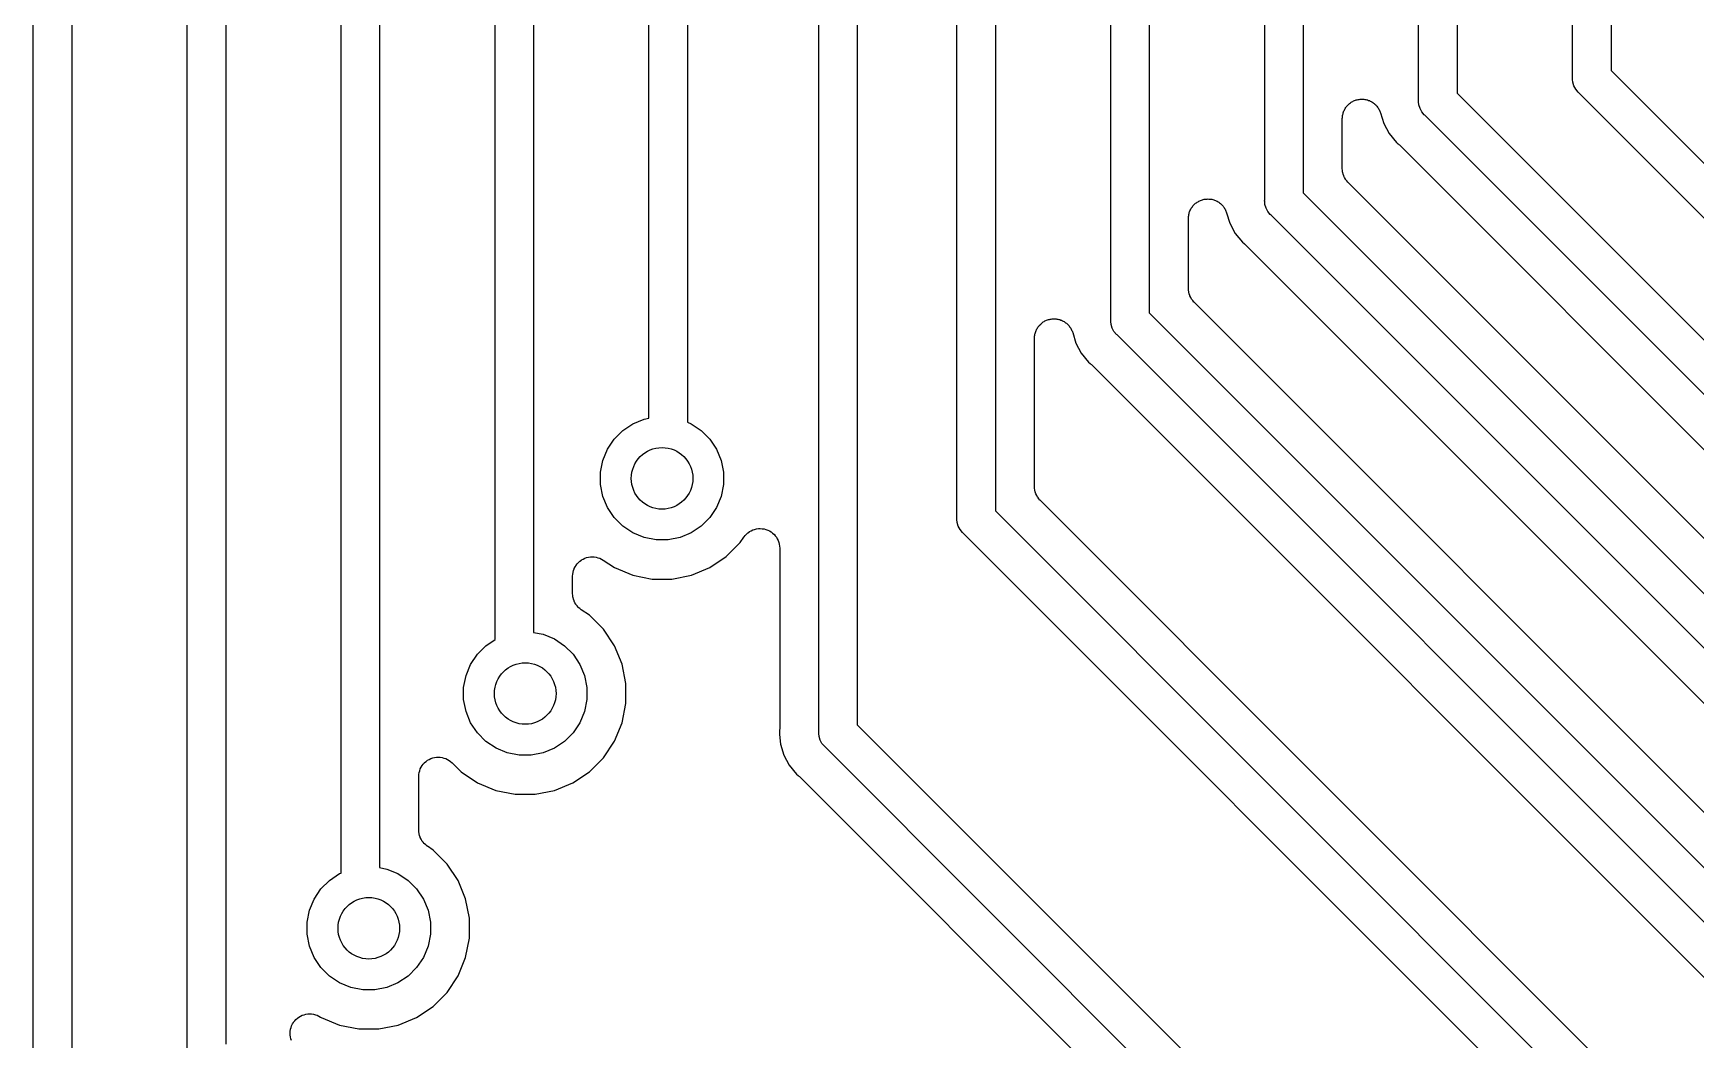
# Model space of a CAD drawing. Extents: x 74.5 to 163.3, y -87.9 to -68.3.
# Drawn here: x 80.37 to 91.17, y -81.37 to -74.83 of the extents above; entities that cross this region are included whole.
import ezdxf

# ---------------------------------------------------------------- set-up
doc = ezdxf.new("R2010")
doc.units = 0
doc.layers.add('BLACK', color=7, linetype='CONTINUOUS')

msp = doc.modelspace()

# ---------------------------------------------------------------- linework, layer by layer
at = {"layer": 'BLACK', "linetype": 'CONTINUOUS'}
for p, q in [((80.37, -82.9403), (80.37, -74.07)), ((80.62, -74.07), (80.62, -82.9245)), ((81.37, -81.423), (81.37, -74.07)), ((81.62, -74.07), (81.62, -81.3973)), ((82.37, -80.2866), (82.37, -74.07)), ((82.62, -74.07), (82.62, -80.2511)), ((83.37, -78.7709), (83.37, -74.07)), ((83.62, -74.07), (83.62, -78.7239)), ((84.37, -77.3331), (84.37, -74.07)), ((84.62, -74.07), (84.62, -77.3594)), ((85.473, -79.3689), (85.473, -74.07)), ((85.723, -74.07), (85.723, -79.3232)), ((86.37, -77.9799), (86.37, -74.07)), ((86.62, -74.07), (86.62, -77.9342)), ((87.37, -76.6939), (87.37, -74.07)), ((87.62, -74.07), (87.62, -76.6482)), ((88.37, -75.9159), (88.37, -74.07)), ((88.62, -74.07), (88.62, -75.8702)), ((89.37, -75.2677), (89.37, -74.07)), ((89.62, -74.07), (89.62, -75.222)), ((90.37, -75.1219), (90.37, -74.07)), ((90.62, -74.07), (90.62, -75.0762)), ((90.3694, -75.128), (90.37, -75.1219)), ((90.37, -75.1341), (90.3694, -75.128)), ((90.3718, -75.1525), (90.37, -75.1341)), ((90.37, -75.1341), (90.37, -75.1341)), ((90.379, -75.1761), (90.3718, -75.1525)), ((90.62, -75.0762), (95.5558, -80.012)), ((88.9369, -75.2793), (88.942, -75.276)), ((88.942, -75.276), (88.9478, -75.2736)), ((88.9478, -75.2736), (88.9534, -75.2707)), ((88.9534, -75.2707), (88.9593, -75.269)), ((88.9593, -75.269), (88.965, -75.2666)), ((88.965, -75.2666), (88.9712, -75.2655)), ((88.9712, -75.2655), (88.9772, -75.2637)), ((88.9772, -75.2637), (88.9833, -75.2631)), ((88.9833, -75.2631), (88.9893, -75.262)), ((88.9893, -75.262), (88.9956, -75.262)), ((88.9956, -75.262), (89.0019, -75.2614)), ((89.0019, -75.2614), (89.008, -75.2621)), ((89.008, -75.2621), (89.0141, -75.2621)), ((89.0141, -75.2621), (89.0203, -75.2634)), ((89.0203, -75.2634), (89.0265, -75.264)), ((89.0265, -75.264), (89.0324, -75.2658)), ((89.0324, -75.2658), (89.0384, -75.2671)), ((89.0384, -75.2671), (89.0442, -75.2695)), ((89.0442, -75.2695), (89.0502, -75.2714)), ((89.0502, -75.2714), (89.0556, -75.2743)), ((89.0556, -75.2743), (89.0613, -75.2766)), ((89.0613, -75.2766), (89.0665, -75.2802)), ((89.3694, -75.2738), (89.37, -75.2677)), ((89.37, -75.2799), (89.3694, -75.2738)), ((89.62, -75.222), (95.553, -81.155)), ((90.3906, -75.1978), (90.379, -75.1761)), ((90.4062, -75.2168), (90.3906, -75.1978)), ((90.411, -75.2207), (90.4062, -75.2168)), ((95.4113, -80.221), (90.411, -75.2207)), ((88.874, -75.3867), (88.8747, -75.3806)), ((88.8747, -75.3806), (88.8748, -75.3744)), ((88.8748, -75.3744), (88.8761, -75.3683)), ((88.8761, -75.3683), (88.8768, -75.362)), ((88.8768, -75.362), (88.8786, -75.3562)), ((88.8786, -75.3562), (88.8799, -75.3502)), ((88.8799, -75.3502), (88.8824, -75.3444)), ((88.8824, -75.3444), (88.8843, -75.3384)), ((88.8843, -75.3384), (88.8872, -75.333)), ((88.8872, -75.333), (88.8896, -75.3274)), ((88.8896, -75.3274), (88.8932, -75.3222)), ((88.8932, -75.3222), (88.8962, -75.3167)), ((88.8962, -75.3167), (88.9001, -75.312)), ((88.9001, -75.312), (88.9036, -75.3069)), ((88.9036, -75.3069), (88.9081, -75.3025)), ((88.9081, -75.3025), (88.9121, -75.2977)), ((88.9121, -75.2977), (88.9169, -75.2939)), ((88.9169, -75.2939), (88.9213, -75.2896)), ((88.9213, -75.2896), (88.9265, -75.2861)), ((88.9265, -75.2861), (88.9315, -75.2822)), ((88.9315, -75.2822), (88.9369, -75.2793)), ((89.0665, -75.2802), (89.072, -75.2831)), ((89.072, -75.2831), (89.0767, -75.2871)), ((89.0767, -75.2871), (89.0818, -75.2905)), ((89.0818, -75.2905), (89.0863, -75.2949)), ((89.0863, -75.2949), (89.0911, -75.2989)), ((89.0911, -75.2989), (89.095, -75.3037)), ((89.095, -75.3037), (89.0993, -75.308)), ((89.0993, -75.308), (89.1028, -75.3133)), ((89.1028, -75.3133), (89.1068, -75.3182)), ((89.1068, -75.3182), (89.1097, -75.3236)), ((89.1097, -75.3236), (89.1131, -75.3287)), ((89.1131, -75.3287), (89.1155, -75.3345)), ((89.1155, -75.3345), (89.1184, -75.34)), ((89.1184, -75.34), (89.1202, -75.3459)), ((89.1202, -75.3459), (89.1225, -75.3516)), ((89.1225, -75.3516), (89.1432, -75.4196)), ((89.37, -75.28), (89.37, -75.2799)), ((89.3718, -75.2983), (89.37, -75.28)), ((89.379, -75.3219), (89.3718, -75.2983)), ((89.3906, -75.3436), (89.379, -75.3219)), ((89.4062, -75.3626), (89.3906, -75.3436)), ((89.411, -75.3666), (89.4062, -75.3626)), ((95.4085, -81.3641), (89.411, -75.3666)), ((88.874, -75.3884), (88.874, -75.3867)), ((88.874, -75.7124), (88.874, -75.3884)), ((89.1432, -75.4196), (89.1783, -75.4854)), ((89.1783, -75.4854), (89.2257, -75.5431)), ((89.2257, -75.5431), (89.2354, -75.551)), ((89.2354, -75.551), (89.2367, -75.5522)), ((89.2367, -75.5522), (89.2404, -75.556)), ((89.2404, -75.556), (89.2446, -75.5594)), ((89.2446, -75.5594), (95.2156, -81.5304)), ((88.8751, -75.7241), (88.874, -75.7124)), ((88.8762, -75.7358), (88.8751, -75.7241)), ((88.8764, -75.7364), (88.8762, -75.7358)), ((88.8764, -75.7371), (88.8764, -75.7364)), ((88.8798, -75.7483), (88.8764, -75.7371)), ((88.8831, -75.7596), (88.8798, -75.7483)), ((88.8834, -75.7602), (88.8831, -75.7596)), ((88.8836, -75.7608), (88.8834, -75.7602)), ((88.8891, -75.7712), (88.8836, -75.7608)), ((88.8945, -75.7816), (88.8891, -75.7712)), ((88.8949, -75.7821), (88.8945, -75.7816)), ((88.8952, -75.7827), (88.8949, -75.7821)), ((88.9026, -75.7918), (88.8952, -75.7827)), ((88.91, -75.8009), (88.9026, -75.7918)), ((88.9109, -75.8019), (88.91, -75.8009)), ((88.9112, -75.8022), (88.9109, -75.8019)), ((88.9109, -75.8019), (88.9109, -75.8019)), ((88.9109, -75.8019), (88.9109, -75.8019)), ((94.9888, -81.8798), (88.9112, -75.8022)), ((87.9369, -75.9275), (87.942, -75.9241)), ((87.942, -75.9241), (87.9478, -75.9218)), ((87.9478, -75.9218), (87.9534, -75.9189)), ((87.9534, -75.9189), (87.9593, -75.9171)), ((87.9593, -75.9171), (87.965, -75.9148)), ((87.965, -75.9148), (87.9712, -75.9136)), ((87.9712, -75.9136), (87.9772, -75.9119)), ((87.9772, -75.9119), (87.9833, -75.9113)), ((87.9833, -75.9113), (87.9893, -75.9102)), ((87.9893, -75.9102), (87.9956, -75.9102)), ((87.9956, -75.9102), (88.0019, -75.9096)), ((88.0019, -75.9096), (88.008, -75.9103)), ((88.008, -75.9103), (88.0141, -75.9103)), ((88.0141, -75.9103), (88.0203, -75.9115)), ((88.0203, -75.9115), (88.0265, -75.9122)), ((88.0265, -75.9122), (88.0324, -75.914)), ((88.0324, -75.914), (88.0384, -75.9152)), ((88.0384, -75.9152), (88.0442, -75.9177)), ((88.0442, -75.9177), (88.0502, -75.9195)), ((88.0502, -75.9195), (88.0556, -75.9225)), ((88.0556, -75.9225), (88.0613, -75.9248)), ((88.3694, -75.922), (88.37, -75.9159)), ((88.37, -75.9281), (88.3694, -75.922)), ((88.62, -75.8702), (94.9208, -82.171)), ((87.874, -76.0348), (87.8747, -76.0287)), ((87.8747, -76.0287), (87.8748, -76.0226)), ((87.8748, -76.0226), (87.8761, -76.0165)), ((87.8761, -76.0165), (87.8768, -76.0102)), ((87.8768, -76.0102), (87.8786, -76.0044)), ((87.8786, -76.0044), (87.8799, -75.9984)), ((87.8799, -75.9984), (87.8824, -75.9926)), ((87.8824, -75.9926), (87.8843, -75.9866)), ((87.8843, -75.9866), (87.8872, -75.9812)), ((87.8872, -75.9812), (87.8896, -75.9756)), ((87.8896, -75.9756), (87.8932, -75.9704)), ((87.8932, -75.9704), (87.8962, -75.9649)), ((87.8962, -75.9649), (87.9001, -75.9602)), ((87.9001, -75.9602), (87.9036, -75.9551)), ((87.9036, -75.9551), (87.9081, -75.9507)), ((87.9081, -75.9507), (87.9121, -75.9459)), ((87.9121, -75.9459), (87.9169, -75.942)), ((87.9169, -75.942), (87.9213, -75.9377)), ((87.9213, -75.9377), (87.9265, -75.9343)), ((87.9265, -75.9343), (87.9315, -75.9303)), ((87.9315, -75.9303), (87.9369, -75.9275)), ((88.0613, -75.9248), (88.0665, -75.9283)), ((88.0665, -75.9283), (88.072, -75.9313)), ((88.072, -75.9313), (88.0767, -75.9352)), ((88.0767, -75.9352), (88.0818, -75.9387)), ((88.0818, -75.9387), (88.0863, -75.9431)), ((88.0863, -75.9431), (88.0911, -75.9471)), ((88.0911, -75.9471), (88.095, -75.9519)), ((88.095, -75.9519), (88.0993, -75.9562)), ((88.0993, -75.9562), (88.1028, -75.9615)), ((88.1028, -75.9615), (88.1068, -75.9663)), ((88.1068, -75.9663), (88.1097, -75.9717)), ((88.1097, -75.9717), (88.1131, -75.9768)), ((88.1131, -75.9768), (88.1155, -75.9827)), ((88.1155, -75.9827), (88.1184, -75.9882)), ((88.1184, -75.9882), (88.1202, -75.9941)), ((88.1202, -75.9941), (88.1225, -75.9997)), ((88.1225, -75.9997), (88.1432, -76.0677)), ((88.3718, -75.9465), (88.37, -75.9281)), ((88.37, -75.9281), (88.37, -75.9281)), ((88.379, -75.9701), (88.3718, -75.9465)), ((88.3906, -75.9918), (88.379, -75.9701)), ((88.4062, -76.0108), (88.3906, -75.9918)), ((88.411, -76.0147), (88.4062, -76.0108)), ((94.7763, -82.3801), (88.411, -76.0147)), ((87.874, -76.0366), (87.874, -76.0348)), ((87.874, -76.4904), (87.874, -76.0366)), ((88.1432, -76.0677), (88.1783, -76.1336)), ((88.1783, -76.1336), (88.2257, -76.1913)), ((88.2257, -76.1913), (88.2354, -76.1992)), ((88.2354, -76.1992), (88.2367, -76.2003)), ((88.2367, -76.2003), (88.2404, -76.2042)), ((88.2404, -76.2042), (88.2446, -76.2076)), ((88.2446, -76.2076), (94.5834, -82.5464)), ((87.8751, -76.5021), (87.874, -76.4904)), ((87.8762, -76.5138), (87.8751, -76.5021)), ((87.8764, -76.5144), (87.8762, -76.5138)), ((87.8764, -76.5151), (87.8764, -76.5144)), ((87.8798, -76.5263), (87.8764, -76.5151)), ((87.8831, -76.5376), (87.8798, -76.5263)), ((87.8834, -76.5382), (87.8831, -76.5376)), ((87.8836, -76.5388), (87.8834, -76.5382)), ((87.8891, -76.5492), (87.8836, -76.5388)), ((87.8945, -76.5596), (87.8891, -76.5492)), ((87.8949, -76.5601), (87.8945, -76.5596)), ((87.8952, -76.5607), (87.8949, -76.5601)), ((87.9026, -76.5698), (87.8952, -76.5607)), ((87.91, -76.5789), (87.9026, -76.5698)), ((87.62, -76.6482), (94.1588, -83.187)), ((87.9109, -76.5799), (87.91, -76.5789)), ((87.9112, -76.5802), (87.9109, -76.5799)), ((87.9109, -76.5799), (87.9109, -76.5799)), ((87.9109, -76.5799), (87.9109, -76.5799)), ((94.2268, -82.8958), (87.9112, -76.5802)), ((86.8761, -76.7945), (86.8768, -76.7882)), ((86.8768, -76.7882), (86.8786, -76.7824)), ((86.8786, -76.7824), (86.8799, -76.7764)), ((86.8799, -76.7764), (86.8824, -76.7706)), ((86.8824, -76.7706), (86.8843, -76.7646)), ((86.8843, -76.7646), (86.8872, -76.7592)), ((86.8872, -76.7592), (86.8896, -76.7536)), ((86.8896, -76.7536), (86.8932, -76.7484)), ((86.8932, -76.7484), (86.8962, -76.7429)), ((86.8962, -76.7429), (86.9001, -76.7382)), ((86.9001, -76.7382), (86.9036, -76.7331)), ((86.9036, -76.7331), (86.9081, -76.7287)), ((86.9081, -76.7287), (86.9121, -76.7239)), ((86.9121, -76.7239), (86.9169, -76.72)), ((86.9169, -76.72), (86.9213, -76.7157)), ((86.9213, -76.7157), (86.9265, -76.7123)), ((86.9265, -76.7123), (86.9315, -76.7083)), ((86.9315, -76.7083), (86.9369, -76.7055)), ((86.9369, -76.7055), (86.942, -76.7021)), ((86.942, -76.7021), (86.9478, -76.6998)), ((86.9478, -76.6998), (86.9534, -76.6969)), ((86.9534, -76.6969), (86.9593, -76.6951)), ((86.9593, -76.6951), (86.965, -76.6928)), ((86.965, -76.6928), (86.9712, -76.6916)), ((86.9712, -76.6916), (86.9772, -76.6899)), ((86.9772, -76.6899), (86.9833, -76.6893)), ((86.9833, -76.6893), (86.9893, -76.6882)), ((86.9893, -76.6882), (86.9956, -76.6882)), ((86.9956, -76.6882), (87.0019, -76.6876)), ((87.0019, -76.6876), (87.008, -76.6883)), ((87.008, -76.6883), (87.0141, -76.6883)), ((87.0141, -76.6883), (87.0203, -76.6895)), ((87.0203, -76.6895), (87.0265, -76.6902)), ((87.0265, -76.6902), (87.0324, -76.692)), ((87.0324, -76.692), (87.0384, -76.6932)), ((87.0384, -76.6932), (87.0442, -76.6957)), ((87.0442, -76.6957), (87.0502, -76.6975)), ((87.0502, -76.6975), (87.0556, -76.7005)), ((87.0556, -76.7005), (87.0613, -76.7028)), ((87.0613, -76.7028), (87.0665, -76.7063)), ((87.0665, -76.7063), (87.072, -76.7093)), ((87.072, -76.7093), (87.0767, -76.7132)), ((87.0767, -76.7132), (87.0818, -76.7167)), ((87.0818, -76.7167), (87.0863, -76.7211)), ((87.0863, -76.7211), (87.0911, -76.7251)), ((87.0911, -76.7251), (87.095, -76.7299)), ((87.095, -76.7299), (87.0993, -76.7342)), ((87.0993, -76.7342), (87.1028, -76.7395)), ((87.1028, -76.7395), (87.1068, -76.7443)), ((87.1068, -76.7443), (87.1097, -76.7497)), ((87.1097, -76.7497), (87.1131, -76.7548)), ((87.1131, -76.7548), (87.1155, -76.7607)), ((87.1155, -76.7607), (87.1184, -76.7662)), ((87.1184, -76.7662), (87.1202, -76.7721)), ((87.1202, -76.7721), (87.1225, -76.7777)), ((87.1225, -76.7777), (87.1432, -76.8457)), ((87.3694, -76.7), (87.37, -76.6939)), ((87.37, -76.7061), (87.3694, -76.7)), ((87.3718, -76.7245), (87.37, -76.7061)), ((87.37, -76.7061), (87.37, -76.7061)), ((87.379, -76.7481), (87.3718, -76.7245)), ((87.3906, -76.7698), (87.379, -76.7481)), ((87.4062, -76.7888), (87.3906, -76.7698)), ((86.874, -76.8128), (86.8747, -76.8067)), ((86.874, -76.8146), (86.874, -76.8128)), ((86.874, -77.7764), (86.874, -76.8146)), ((86.8747, -76.8067), (86.8748, -76.8006)), ((86.8748, -76.8006), (86.8761, -76.7945)), ((87.1432, -76.8457), (87.1783, -76.9116)), ((87.411, -76.7927), (87.4062, -76.7888)), ((94.0143, -83.3961), (87.411, -76.7927)), ((87.1783, -76.9116), (87.2257, -76.9693)), ((87.2257, -76.9693), (87.2354, -76.9772)), ((87.2354, -76.9772), (87.2367, -76.9783)), ((87.2367, -76.9783), (87.2404, -76.9822)), ((87.2404, -76.9822), (87.2446, -76.9856)), ((87.2446, -76.9856), (93.8214, -83.5624)), ((84.1443, -77.469), (84.2, -77.4133)), ((84.2, -77.4133), (84.2655, -77.3695)), ((84.2655, -77.3695), (84.3383, -77.3394)), ((84.3383, -77.3394), (84.37, -77.3331)), ((84.62, -77.3594), (84.6445, -77.3695)), ((84.6445, -77.3695), (84.71, -77.4133)), ((84.71, -77.4133), (84.7657, -77.469)), ((84.0704, -77.6073), (84.1005, -77.5345)), ((84.1005, -77.5345), (84.1443, -77.469)), ((84.7657, -77.469), (84.8095, -77.5345)), ((84.8095, -77.5345), (84.8396, -77.6073)), ((84.055, -77.6846), (84.0704, -77.6073)), ((84.8396, -77.6073), (84.855, -77.6846)), ((84.055, -77.7634), (84.055, -77.6846)), ((84.855, -77.6846), (84.855, -77.7634)), ((84.0704, -77.8407), (84.055, -77.7634)), ((84.1005, -77.9135), (84.0704, -77.8407)), ((84.8396, -77.8407), (84.8095, -77.9135)), ((84.855, -77.7634), (84.8396, -77.8407)), ((86.8751, -77.7881), (86.874, -77.7764)), ((86.8762, -77.7998), (86.8751, -77.7881)), ((86.8764, -77.8004), (86.8762, -77.7998)), ((86.8764, -77.8011), (86.8764, -77.8004)), ((86.8798, -77.8123), (86.8764, -77.8011)), ((86.8831, -77.8236), (86.8798, -77.8123)), ((86.8834, -77.8242), (86.8831, -77.8236)), ((86.8836, -77.8248), (86.8834, -77.8242)), ((86.8891, -77.8352), (86.8836, -77.8248)), ((86.8945, -77.8456), (86.8891, -77.8352)), ((86.8949, -77.8461), (86.8945, -77.8456)), ((86.8952, -77.8467), (86.8949, -77.8461)), ((86.9026, -77.8558), (86.8952, -77.8467)), ((86.91, -77.8649), (86.9026, -77.8558)), ((86.9109, -77.8659), (86.91, -77.8649)), ((86.9112, -77.8662), (86.9109, -77.8659)), ((86.9109, -77.8659), (86.9109, -77.8659)), ((86.9109, -77.8659), (86.9109, -77.8659)), ((93.0838, -84.0388), (86.9112, -77.8662)), ((84.1443, -77.979), (84.1005, -77.9135)), ((84.8095, -77.9135), (84.7657, -77.979)), ((86.62, -77.9342), (93.0158, -84.33)), ((84.2, -78.0347), (84.1443, -77.979)), ((84.2655, -78.0785), (84.2, -78.0347)), ((84.3383, -78.1086), (84.2655, -78.0785)), ((84.6445, -78.0785), (84.5717, -78.1086)), ((84.71, -78.0347), (84.6445, -78.0785)), ((84.7657, -77.979), (84.71, -78.0347)), ((85.0034, -78.0855), (85.0131, -78.0777)), ((85.0131, -78.0777), (85.0225, -78.0702)), ((85.0225, -78.0702), (85.0226, -78.0701)), ((85.0226, -78.0701), (85.0227, -78.07)), ((85.0227, -78.07), (85.0335, -78.0644)), ((85.0335, -78.0644), (85.0444, -78.0587)), ((85.0444, -78.0587), (85.0446, -78.0586)), ((85.0446, -78.0586), (85.0447, -78.0585)), ((85.0447, -78.0585), (85.0565, -78.0551)), ((85.0565, -78.0551), (85.0682, -78.0517)), ((85.0682, -78.0517), (85.0684, -78.0517)), ((85.0684, -78.0517), (85.0685, -78.0516)), ((85.0685, -78.0516), (85.0807, -78.0505)), ((85.0807, -78.0505), (85.0929, -78.0494)), ((85.0929, -78.0494), (85.0931, -78.0494)), ((85.0931, -78.0494), (85.0932, -78.0494)), ((85.0932, -78.0494), (85.1052, -78.0507)), ((85.1052, -78.0507), (85.1175, -78.052)), ((85.1175, -78.052), (85.1177, -78.0521)), ((85.1177, -78.0521), (85.1179, -78.0521)), ((85.1179, -78.0521), (85.1293, -78.0557)), ((85.1293, -78.0557), (85.1412, -78.0593)), ((85.1412, -78.0593), (85.1414, -78.0594)), ((85.1414, -78.0594), (85.1415, -78.0595)), ((85.1415, -78.0595), (85.1521, -78.0653)), ((85.1521, -78.0653), (85.163, -78.0711)), ((85.163, -78.0711), (85.1631, -78.0712)), ((85.1631, -78.0712), (85.1633, -78.0713)), ((85.1633, -78.0713), (85.1726, -78.0791)), ((85.1726, -78.0791), (85.1821, -78.0869)), ((86.3694, -77.986), (86.37, -77.9799)), ((86.37, -77.9921), (86.3694, -77.986)), ((86.3718, -78.0105), (86.37, -77.9921)), ((86.37, -77.9921), (86.37, -77.9921)), ((86.379, -78.0341), (86.3718, -78.0105)), ((86.3906, -78.0558), (86.379, -78.0341)), ((86.4062, -78.0748), (86.3906, -78.0558)), ((86.411, -78.0787), (86.4062, -78.0748)), ((92.8713, -84.5391), (86.411, -78.0787)), ((84.4156, -78.124), (84.3383, -78.1086)), ((84.4944, -78.124), (84.4156, -78.124)), ((84.5717, -78.1086), (84.4944, -78.124)), ((84.8719, -78.232), (84.963, -78.1409)), ((84.963, -78.1409), (84.9864, -78.1059)), ((84.9864, -78.1059), (84.9872, -78.1047)), ((84.9872, -78.1047), (84.9874, -78.1044)), ((84.9872, -78.1047), (84.9872, -78.1047)), ((84.9872, -78.1047), (84.9872, -78.1047)), ((84.9874, -78.1044), (84.9957, -78.0946)), ((84.9957, -78.0946), (85.0031, -78.0857)), ((85.0031, -78.0857), (85.0033, -78.0856)), ((85.0033, -78.0856), (85.0034, -78.0855)), ((85.1821, -78.0869), (85.1822, -78.0871)), ((85.1822, -78.0871), (85.1823, -78.0872)), ((85.1823, -78.0872), (85.1899, -78.0965)), ((85.1899, -78.0965), (85.1978, -78.1061)), ((85.1978, -78.1061), (85.1979, -78.1063)), ((85.1979, -78.1063), (85.198, -78.1064)), ((85.198, -78.1064), (85.2036, -78.1172)), ((85.2036, -78.1172), (85.2094, -78.128)), ((85.2094, -78.128), (85.2095, -78.1282)), ((85.2095, -78.1282), (85.2095, -78.1283)), ((85.2095, -78.1283), (85.213, -78.14)), ((85.213, -78.14), (85.2166, -78.1518)), ((85.2166, -78.1518), (85.2166, -78.1519)), ((85.2166, -78.1519), (85.2166, -78.1521)), ((85.2166, -78.1521), (85.2178, -78.1643)), ((85.2178, -78.1643), (85.219, -78.1764)), ((85.219, -78.1764), (85.219, -79.3502)), ((83.8843, -78.3099), (83.8901, -78.2993)), ((83.8901, -78.2993), (83.8959, -78.2887)), ((83.8959, -78.2887), (83.8961, -78.2884)), ((83.8961, -78.2884), (83.8962, -78.2882)), ((83.8962, -78.2882), (83.9039, -78.279)), ((83.9039, -78.279), (83.9117, -78.2696)), ((83.9117, -78.2696), (83.912, -78.2694)), ((83.912, -78.2694), (83.9121, -78.2692)), ((83.9121, -78.2692), (83.9215, -78.2617)), ((83.9215, -78.2617), (83.931, -78.254)), ((83.931, -78.254), (83.9312, -78.2539)), ((83.9312, -78.2539), (83.9315, -78.2537)), ((83.9315, -78.2537), (83.9421, -78.2481)), ((83.9421, -78.2481), (83.9529, -78.2424)), ((83.9529, -78.2424), (83.9532, -78.2423)), ((83.9532, -78.2423), (83.9534, -78.2422)), ((83.9534, -78.2422), (83.965, -78.2388)), ((83.965, -78.2388), (83.9767, -78.2353)), ((83.9767, -78.2353), (83.9769, -78.2353)), ((83.9769, -78.2353), (83.9772, -78.2352)), ((83.9772, -78.2352), (83.9892, -78.2341)), ((83.9892, -78.2341), (84.0013, -78.2329)), ((84.0013, -78.2329), (84.0016, -78.233)), ((84.0016, -78.233), (84.0019, -78.233)), ((84.0019, -78.233), (84.014, -78.2342)), ((84.014, -78.2342), (84.026, -78.2354)), ((84.026, -78.2354), (84.0263, -78.2355)), ((84.0263, -78.2355), (84.0265, -78.2355)), ((84.0265, -78.2355), (84.0383, -78.2392)), ((84.0383, -78.2392), (84.0497, -78.2427)), ((84.0497, -78.2427), (84.0499, -78.2428)), ((84.0499, -78.2428), (84.0502, -78.2429)), ((84.0502, -78.2429), (84.0609, -78.2487)), ((84.0609, -78.2487), (84.0716, -78.2544)), ((84.0716, -78.2544), (84.1452, -78.3036)), ((84.7648, -78.3036), (84.8719, -78.232)), ((83.874, -78.3582), (83.8754, -78.3461)), ((83.874, -78.3587), (83.874, -78.3582)), ((83.874, -78.3588), (83.874, -78.3587)), ((83.874, -78.3587), (83.874, -78.3587)), ((83.874, -78.3599), (83.874, -78.3588)), ((83.874, -78.4724), (83.874, -78.3599)), ((83.8754, -78.3461), (83.8767, -78.3341)), ((83.8767, -78.3338), (83.8768, -78.3335)), ((83.8767, -78.3341), (83.8767, -78.3338)), ((83.8768, -78.3335), (83.8805, -78.3219)), ((83.8805, -78.3219), (83.8841, -78.3104)), ((83.8841, -78.3104), (83.8842, -78.3102)), ((83.8842, -78.3102), (83.8843, -78.3099)), ((84.1452, -78.3036), (84.2642, -78.3529)), ((84.2642, -78.3529), (84.3906, -78.378)), ((84.3906, -78.378), (84.5194, -78.378)), ((84.5194, -78.378), (84.6458, -78.3529)), ((84.6458, -78.3529), (84.7648, -78.3036)), ((83.8752, -78.4841), (83.874, -78.4724)), ((83.8762, -78.4958), (83.8752, -78.4841)), ((83.8764, -78.4964), (83.8762, -78.4958)), ((83.8764, -78.497), (83.8764, -78.4964)), ((83.8798, -78.5083), (83.8764, -78.497)), ((83.8831, -78.5196), (83.8798, -78.5083)), ((83.8834, -78.5202), (83.8831, -78.5196)), ((83.8836, -78.5208), (83.8834, -78.5202)), ((83.8891, -78.5312), (83.8836, -78.5208)), ((83.8945, -78.5416), (83.8891, -78.5312)), ((83.8949, -78.5421), (83.8945, -78.5416)), ((83.8952, -78.5426), (83.8949, -78.5421)), ((83.9026, -78.5517), (83.8952, -78.5426)), ((83.91, -78.561), (83.9026, -78.5517)), ((83.9105, -78.5614), (83.91, -78.561)), ((83.9109, -78.5618), (83.9105, -78.5614)), ((83.9199, -78.5693), (83.9109, -78.5618)), ((83.929, -78.577), (83.9199, -78.5693)), ((83.93, -78.5776), (83.929, -78.577)), ((83.93, -78.5777), (83.93, -78.5776)), ((83.93, -78.5776), (83.93, -78.5776)), ((83.9304, -78.578), (83.93, -78.5777)), ((83.9829, -78.613), (83.9304, -78.578)), ((84.074, -78.7041), (83.9829, -78.613)), ((83.62, -78.7239), (83.6827, -78.7364)), ((84.1456, -78.8112), (84.074, -78.7041)), ((83.2553, -78.866), (83.311, -78.8103)), ((83.311, -78.8103), (83.37, -78.7709)), ((83.6827, -78.7364), (83.7555, -78.7665)), ((83.7555, -78.7665), (83.821, -78.8103)), ((83.821, -78.8103), (83.8767, -78.866)), ((84.1949, -78.9302), (84.1456, -78.8112)), ((83.1814, -79.0043), (83.2115, -78.9315)), ((83.2115, -78.9315), (83.2553, -78.866)), ((83.8767, -78.866), (83.9205, -78.9315)), ((83.9205, -78.9315), (83.9506, -79.0043)), ((84.22, -79.0566), (84.1949, -78.9302)), ((83.166, -79.0816), (83.1814, -79.0043)), ((83.9506, -79.0043), (83.966, -79.0816)), ((84.22, -79.1854), (84.22, -79.0566)), ((83.166, -79.1604), (83.166, -79.0816)), ((83.1814, -79.2377), (83.166, -79.1604)), ((83.966, -79.1604), (83.9506, -79.2377)), ((83.966, -79.0816), (83.966, -79.1604)), ((83.2115, -79.3105), (83.1814, -79.2377)), ((83.9506, -79.2377), (83.9205, -79.3105)), ((84.1949, -79.3118), (84.22, -79.1854)), ((83.2553, -79.376), (83.2115, -79.3105)), ((83.311, -79.4317), (83.2553, -79.376)), ((83.8767, -79.376), (83.821, -79.4317)), ((83.9205, -79.3105), (83.8767, -79.376)), ((84.1456, -79.4308), (84.1949, -79.3118)), ((85.2184, -79.3626), (85.2172, -79.375)), ((85.2172, -79.375), (85.2184, -79.3874)), ((85.219, -79.3519), (85.2184, -79.3573)), ((85.2184, -79.3573), (85.2184, -79.3626)), ((85.219, -79.3502), (85.219, -79.3519)), ((85.4724, -79.375), (85.473, -79.3689)), ((85.473, -79.3811), (85.4724, -79.375)), ((85.723, -79.3232), (91.9998, -85.6)), ((83.3765, -79.4755), (83.311, -79.4317)), ((83.4493, -79.5056), (83.3765, -79.4755)), ((83.7555, -79.4755), (83.6827, -79.5056)), ((83.821, -79.4317), (83.7555, -79.4755)), ((84.074, -79.5379), (84.1456, -79.4308)), ((85.2184, -79.3874), (85.2184, -79.3875)), ((85.2184, -79.3875), (85.2245, -79.4493)), ((85.2245, -79.4493), (85.2462, -79.5207)), ((85.4748, -79.3995), (85.473, -79.3811)), ((85.473, -79.3811), (85.473, -79.3811)), ((85.482, -79.4231), (85.4748, -79.3995)), ((85.4936, -79.4448), (85.482, -79.4231)), ((85.5092, -79.4638), (85.4936, -79.4448)), ((85.514, -79.4677), (85.5092, -79.4638)), ((91.8553, -85.8091), (85.514, -79.4677)), ((82.8901, -79.5998), (82.896, -79.5891)), ((82.896, -79.5891), (82.8961, -79.5889)), ((82.8961, -79.5889), (82.8962, -79.5887)), ((82.8962, -79.5887), (82.904, -79.5795)), ((82.904, -79.5795), (82.9118, -79.5701)), ((82.9118, -79.5701), (82.912, -79.5699)), ((82.912, -79.5699), (82.9121, -79.5698)), ((82.9121, -79.5698), (82.9216, -79.5622)), ((82.9216, -79.5622), (82.9311, -79.5545)), ((82.9311, -79.5545), (82.9313, -79.5544)), ((82.9313, -79.5544), (82.9315, -79.5542)), ((82.9315, -79.5542), (82.9422, -79.5486)), ((82.9422, -79.5486), (82.953, -79.5429)), ((82.953, -79.5429), (82.9532, -79.5429)), ((82.9532, -79.5429), (82.9534, -79.5427)), ((82.9534, -79.5427), (82.9651, -79.5393)), ((82.9651, -79.5393), (82.9768, -79.5358)), ((82.9768, -79.5358), (82.977, -79.5358)), ((82.977, -79.5358), (82.9772, -79.5358)), ((82.9772, -79.5358), (82.9894, -79.5346)), ((82.9894, -79.5346), (83.0014, -79.5335)), ((83.0014, -79.5335), (83.0017, -79.5335)), ((83.0017, -79.5335), (83.0019, -79.5335)), ((83.0019, -79.5335), (83.014, -79.5348)), ((83.014, -79.5348), (83.0261, -79.536)), ((83.0261, -79.536), (83.0263, -79.5361)), ((83.0263, -79.5361), (83.0265, -79.5361)), ((83.0265, -79.5361), (83.0383, -79.5397)), ((83.0383, -79.5397), (83.0498, -79.5433)), ((83.0498, -79.5433), (83.05, -79.5434)), ((83.05, -79.5434), (83.0502, -79.5434)), ((83.0502, -79.5434), (83.0611, -79.5493)), ((83.0611, -79.5493), (83.0716, -79.555)), ((83.0716, -79.555), (83.0718, -79.5551)), ((83.0718, -79.5551), (83.072, -79.5552)), ((83.072, -79.5552), (83.0813, -79.5629)), ((83.0813, -79.5629), (83.0908, -79.5707)), ((83.0908, -79.5707), (83.1491, -79.629)), ((83.5266, -79.521), (83.4493, -79.5056)), ((83.6054, -79.521), (83.5266, -79.521)), ((83.6827, -79.5056), (83.6054, -79.521)), ((83.9829, -79.629), (84.074, -79.5379)), ((85.2462, -79.5207), (85.2813, -79.5866)), ((85.2813, -79.5866), (85.3287, -79.6443)), ((82.874, -79.6587), (82.8754, -79.6465)), ((82.874, -79.6592), (82.874, -79.6587)), ((82.874, -79.6605), (82.874, -79.6592)), ((82.874, -79.6592), (82.874, -79.6592)), ((82.874, -79.6592), (82.874, -79.6592)), ((82.874, -80.007), (82.874, -79.6605)), ((82.8754, -79.6465), (82.8767, -79.6345)), ((82.8767, -79.6345), (82.8768, -79.6343)), ((82.8768, -79.6341), (82.8805, -79.6224)), ((82.8768, -79.6343), (82.8768, -79.6341)), ((82.8805, -79.6224), (82.8841, -79.6109)), ((82.8841, -79.6109), (82.8842, -79.6107)), ((82.8842, -79.6107), (82.8843, -79.6105)), ((82.8843, -79.6105), (82.8901, -79.5998)), ((83.1491, -79.629), (83.2562, -79.7006)), ((83.2562, -79.7006), (83.3752, -79.7499)), ((83.7568, -79.7499), (83.8758, -79.7006)), ((83.8758, -79.7006), (83.9829, -79.629)), ((85.3287, -79.6443), (85.3384, -79.6522)), ((85.3384, -79.6522), (85.3397, -79.6533)), ((85.3397, -79.6533), (85.3434, -79.6572)), ((85.3434, -79.6572), (85.3476, -79.6606)), ((85.3476, -79.6606), (91.6624, -85.9754)), ((83.3752, -79.7499), (83.5016, -79.775)), ((83.5016, -79.775), (83.6304, -79.775)), ((83.6304, -79.775), (83.7568, -79.7499)), ((82.8751, -80.0187), (82.874, -80.007)), ((82.8762, -80.0305), (82.8751, -80.0187)), ((82.8764, -80.0311), (82.8762, -80.0305)), ((82.8764, -80.0317), (82.8764, -80.0311)), ((82.8798, -80.043), (82.8764, -80.0317)), ((82.8831, -80.0543), (82.8798, -80.043)), ((82.8834, -80.0549), (82.8831, -80.0543)), ((82.8836, -80.0554), (82.8834, -80.0549)), ((82.8891, -80.0658), (82.8836, -80.0554)), ((82.8945, -80.0763), (82.8891, -80.0658)), ((82.8949, -80.0768), (82.8945, -80.0763)), ((82.8952, -80.0773), (82.8949, -80.0768)), ((82.9027, -80.0865), (82.8952, -80.0773)), ((82.91, -80.0957), (82.9027, -80.0865)), ((82.9105, -80.0961), (82.91, -80.0957)), ((82.9109, -80.0965), (82.9105, -80.0961)), ((82.92, -80.104), (82.9109, -80.0965)), ((82.929, -80.1116), (82.92, -80.104)), ((82.93, -80.1123), (82.929, -80.1116)), ((82.9304, -80.1126), (82.93, -80.1123)), ((82.93, -80.1123), (82.93, -80.1123)), ((82.93, -80.1123), (82.93, -80.1123)), ((82.9669, -80.137), (82.9304, -80.1126)), ((83.058, -80.2281), (82.9669, -80.137)), ((83.1296, -80.3352), (83.058, -80.2281)), ((82.2393, -80.39), (82.295, -80.3343)), ((82.295, -80.3343), (82.3605, -80.2905)), ((82.3605, -80.2905), (82.37, -80.2866)), ((82.62, -80.2511), (82.6667, -80.2604)), ((82.6667, -80.2604), (82.7395, -80.2905)), ((82.7395, -80.2905), (82.805, -80.3343)), ((82.805, -80.3343), (82.8607, -80.39)), ((83.1789, -80.4542), (83.1296, -80.3352)), ((82.1654, -80.5283), (82.1955, -80.4555)), ((82.1955, -80.4555), (82.2393, -80.39)), ((82.8607, -80.39), (82.9045, -80.4555)), ((82.9045, -80.4555), (82.9346, -80.5283)), ((83.204, -80.5806), (83.1789, -80.4542)), ((82.15, -80.6056), (82.1654, -80.5283)), ((82.9346, -80.5283), (82.95, -80.6056)), ((82.15, -80.6844), (82.15, -80.6056)), ((82.95, -80.6056), (82.95, -80.6844)), ((83.204, -80.7094), (83.204, -80.5806)), ((82.1654, -80.7617), (82.15, -80.6844)), ((82.1955, -80.8345), (82.1654, -80.7617)), ((82.9346, -80.7617), (82.9045, -80.8345)), ((82.95, -80.6844), (82.9346, -80.7617)), ((83.1789, -80.8358), (83.204, -80.7094)), ((82.2393, -80.9), (82.1955, -80.8345)), ((82.9045, -80.8345), (82.8607, -80.9)), ((83.1296, -80.9548), (83.1789, -80.8358)), ((82.295, -80.9557), (82.2393, -80.9)), ((82.3605, -80.9995), (82.295, -80.9557)), ((82.4333, -81.0296), (82.3605, -80.9995)), ((82.7395, -80.9995), (82.6667, -81.0296)), ((82.805, -80.9557), (82.7395, -80.9995)), ((82.8607, -80.9), (82.805, -80.9557)), ((83.058, -81.0619), (83.1296, -80.9548)), ((82.5106, -81.045), (82.4333, -81.0296)), ((82.5894, -81.045), (82.5106, -81.045)), ((82.6667, -81.0296), (82.5894, -81.045)), ((82.9669, -81.153), (83.058, -81.0619)), ((82.0957, -81.2213), (82.1066, -81.2156)), ((82.1066, -81.2156), (82.1175, -81.2099)), ((82.1175, -81.2099), (82.1176, -81.2098)), ((82.1176, -81.2098), (82.1177, -81.2098)), ((82.1177, -81.2098), (82.1294, -81.2063)), ((82.1294, -81.2063), (82.1412, -81.2028)), ((82.1412, -81.2028), (82.1413, -81.2028)), ((82.1413, -81.2028), (82.1414, -81.2027)), ((82.1414, -81.2027), (82.1536, -81.2016)), ((82.1536, -81.2016), (82.1659, -81.2004)), ((82.1659, -81.2004), (82.166, -81.2004)), ((82.166, -81.2004), (82.1661, -81.2004)), ((82.1661, -81.2004), (82.1783, -81.2017)), ((82.1783, -81.2017), (82.1905, -81.2029)), ((82.1905, -81.2029), (82.1906, -81.2029)), ((82.1906, -81.2029), (82.1908, -81.2029)), ((82.1908, -81.2029), (82.2025, -81.2065)), ((82.2025, -81.2065), (82.2142, -81.2101)), ((82.2142, -81.2101), (82.2143, -81.2102)), ((82.2143, -81.2102), (82.2145, -81.2102)), ((82.2145, -81.2102), (82.225, -81.2159)), ((82.225, -81.2159), (82.2361, -81.2218)), ((82.8598, -81.2246), (82.9669, -81.153)), ((82.0386, -81.326), (82.0399, -81.3136)), ((82.0399, -81.3136), (82.0412, -81.3016)), ((82.0412, -81.3014), (82.0413, -81.3013)), ((82.0412, -81.3016), (82.0412, -81.3014)), ((82.0413, -81.3013), (82.045, -81.2893)), ((82.045, -81.2893), (82.0486, -81.2779)), ((82.0486, -81.2779), (82.0487, -81.2778)), ((82.0487, -81.2777), (82.0547, -81.2666)), ((82.0487, -81.2778), (82.0487, -81.2777)), ((82.0547, -81.2666), (82.0604, -81.2561)), ((82.0604, -81.2561), (82.0605, -81.256)), ((82.0605, -81.256), (82.0606, -81.2559)), ((82.0606, -81.2559), (82.0684, -81.2466)), ((82.0684, -81.2466), (82.0763, -81.2371)), ((82.0763, -81.2371), (82.0764, -81.237)), ((82.0764, -81.237), (82.0765, -81.2369)), ((82.0765, -81.2369), (82.0859, -81.2292)), ((82.0859, -81.2292), (82.0955, -81.2215)), ((82.0955, -81.2215), (82.0956, -81.2214)), ((82.0956, -81.2214), (82.0957, -81.2213)), ((82.2361, -81.2218), (82.2402, -81.2246)), ((82.2402, -81.2246), (82.3592, -81.2739)), ((82.3592, -81.2739), (82.4856, -81.299)), ((82.4856, -81.299), (82.6144, -81.299)), ((82.6144, -81.299), (82.7408, -81.2739)), ((82.7408, -81.2739), (82.8598, -81.2246)), ((82.0386, -81.3261), (82.0386, -81.326)), ((82.0386, -81.3262), (82.0386, -81.3261)), ((82.0396, -81.3383), (82.0386, -81.3262)), ((82.0407, -81.3507), (82.0396, -81.3383)), ((82.0407, -81.3508), (82.0407, -81.3507)), ((82.0407, -81.3509), (82.0407, -81.3508)), ((82.0441, -81.3624), (82.0407, -81.3509)), ((82.0476, -81.3745), (82.0441, -81.3624))]:
    msp.add_line(p, q, dxfattribs=at)
at = {"layer": 'BLACK'}
for centre in [(84.455, -77.724), (83.566, -79.121), (82.55, -80.645)]:
    msp.add_circle(centre, 0.2, dxfattribs=at)

doc.saveas('drawing.dxf')
